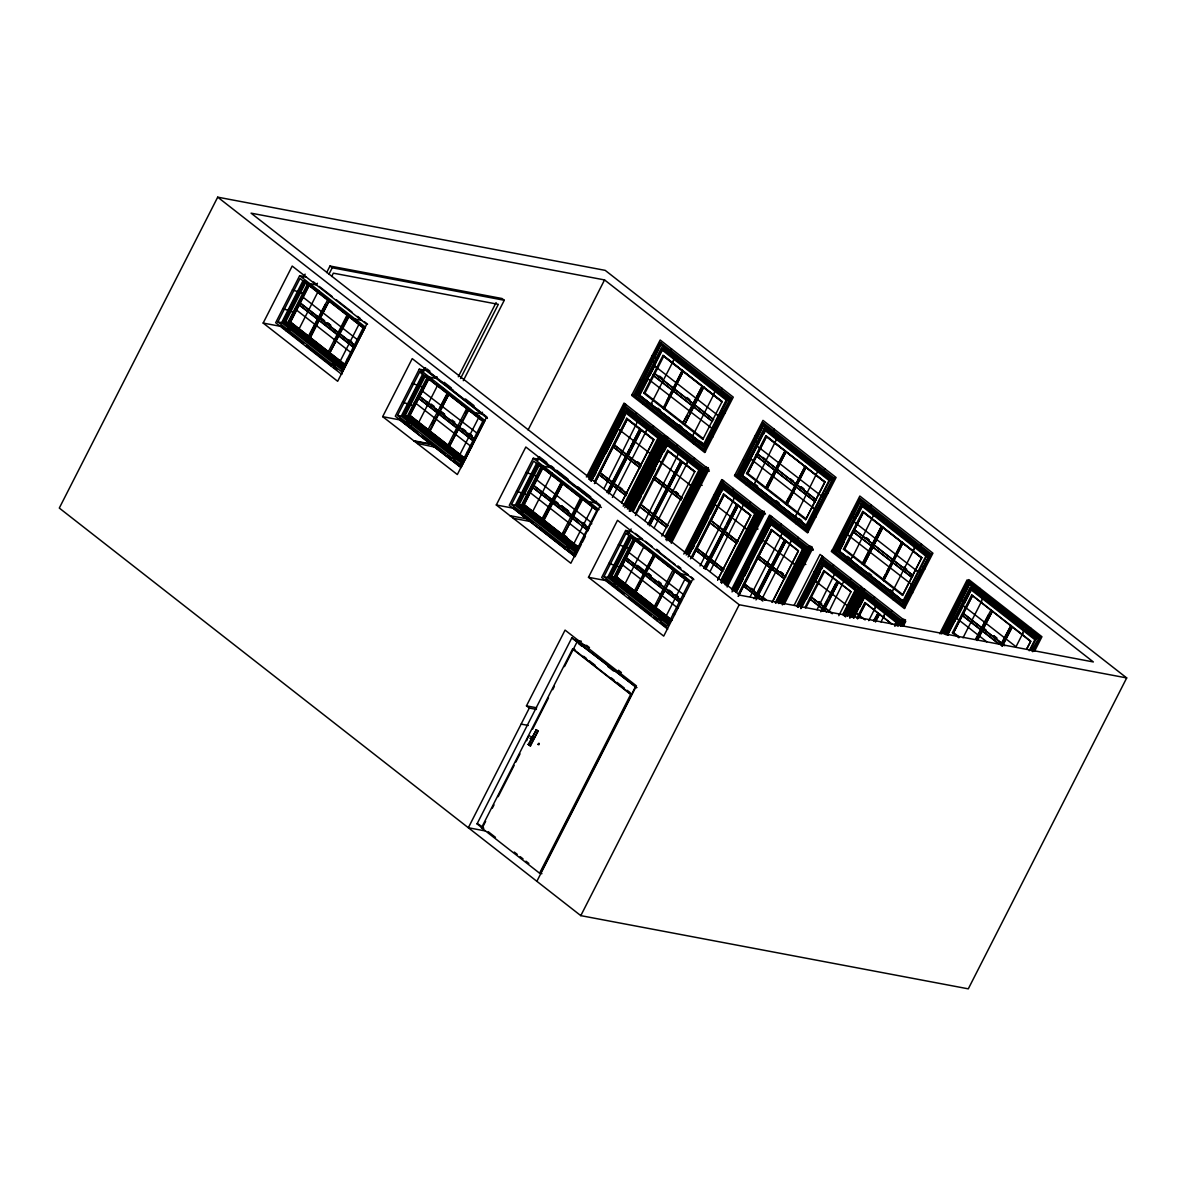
<?xml version="1.0" encoding="UTF-8"?>
<svg xmlns="http://www.w3.org/2000/svg" width="1186" height="1186" viewBox="0 0 1186 1186"><rect width="100%" height="100%" fill="white"/><g stroke="black" fill="none" stroke-linecap="round" stroke-linejoin="round"><path stroke-width="1.5" d="M591.265 481.249L626.089 412.002L626.875 412.15M662.425 349.084L662.322 350.196L726.188 400.112L727.359 399.83L662.425 349.084L639.032 394.997L704.766 445.892M633.072 511.64L667.066 444.024L667.851 444.172M589.071 477.484L624.859 407.228L625.911 404.545L624.889 403.892L587.767 476.757M629.217 511.136L665.835 439.25L666.888 436.567L665.865 435.914L628.743 508.779M685.923 553.165L721.711 482.924L722.763 480.226L721.74 479.589L683.788 554.07M732.029 591.918L769.492 518.415L770.529 515.717L769.521 515.08L731.569 589.561M797.867 606.891L822.031 559.466L823.069 556.783L822.061 556.13L796.562 606.165M849.636 617.728L862.993 591.488L864.045 588.805L863.037 588.152L849.176 615.371M625.215 407.554L588.686 479.248M666.191 439.576L629.662 511.27M722.066 483.251L686.294 553.462M733.23 590.584L769.492 518.415M798.237 607.188L822.031 559.466M702.853 439.354L703.298 438.598L644.843 392.996L643.761 393.159L663.018 355.37L722.111 401.565L702.853 439.354L643.761 393.159M805.665 519.69L824.804 482.257L765.83 435.722L746.572 473.51L805.665 519.69L824.922 481.916L765.83 435.722M902.516 595.387L921.774 557.598L862.682 511.418L843.424 549.207L902.516 595.387L921.774 557.598M531.98 737.173L533.715 736.699L533.077 738.997M217.705 197.158L59.3 508.068L580.799 915.636L968.295 988.842L1126.7 677.932L605.201 270.364L217.705 197.158L739.219 604.741L1126.7 677.932M263.159 323.066L292.201 266.064L366.711 324.282L337.669 381.284L263.159 323.066L280.163 326.269M306.403 276.961L299.643 275.686L275.656 322.725L341.776 374.42M277.88 321.94L300.014 278.502L363.168 327.87L341.034 371.292L277.88 321.94L281.631 322.651L342.265 370.032M303.512 277.302L305.128 274.129M281.631 322.651L302.979 280.756M343.228 369.409L282.846 322.221L303.972 280.756M282.846 322.221L284.329 322.488L305.454 281.038M343.377 367.26L285.529 322.058L305.662 282.579L363.494 327.781M285.529 322.058L287.872 322.503L307.989 283.009M344.37 365.347L288.924 322.132L308.167 284.358L311.384 285.915M288.924 322.132L308.375 284.388M285.841 330.686L286.76 328.878L290.511 329.575L292.986 327.885L295.329 328.329M289.117 322.162L290.57 322.073L309.264 285.381M312.14 287.131L312.644 286.152M313.104 288.391L313.608 287.412M317.418 283.261L316.573 284.907L309.813 283.632L290.185 321.999L344.222 364.221M297.449 329.99L299.139 328.774L318.649 290.481M326.654 272.587L329.99 266.02L502.034 298.516L504.272 300.266L463.311 380.676M328.893 274.337L332.228 267.769L504.272 300.266M331.68 276.471L333.355 273.165L498.328 304.328L460.539 378.497M309.605 335.416L317.136 320.635M318.812 317.344L325.498 304.194M310.183 338.173L329.441 300.384L309.442 338.025L310.183 338.173L308.019 336.913L328.018 299.272M347.231 314.72L327.973 352.509L328.715 352.642M334.571 341.153L337.076 336.216M338.751 332.94L347.127 316.499M348.64 315.832L329.397 353.621L349.381 315.965M331.25 366.178L332.169 364.369L335.92 365.08L338.41 363.376L340.738 363.82M339.493 362.545L359.002 324.252M341.42 374.124L365.392 327.069L299.643 275.686M382.663 416.657L412.224 358.617L486.734 416.849L457.336 474.533L382.663 416.657L399.667 419.874L429.628 443.297M419.266 369.172L395.294 416.227L461.058 467.625L485.03 420.57L419.266 369.172L426.041 370.462L487.431 418.436M482.806 421.356L460.672 464.793L397.518 415.441L419.651 372.004L422.157 372.478M423.15 370.803L424.766 367.63M424.084 371.04L425.7 367.882M397.518 415.441L401.268 416.153L422.616 374.257M462.866 462.896L402.484 415.708L423.61 374.257M402.484 415.708L403.952 415.99L424.262 376.155M463 460.761L405.167 415.56L425.285 376.066L483.132 421.267M405.167 415.56L407.51 416.004L427.627 376.511M464.008 458.849L408.547 415.619L427.805 377.845L431.022 379.416M408.547 415.619L428.013 377.889M428.517 378.808L409.822 415.5L408.755 415.663M405.464 424.173L406.398 422.364L410.148 423.076L412.624 421.386L414.967 421.831M428.517 378.942L429.436 377.133L436.211 378.408L437.041 376.763M465.283 458.849L409.822 415.5L428.902 378.883M431.763 380.632L432.267 379.639M432.742 381.892L433.246 380.914M410.267 427.212L411.112 425.566M416.39 424.855L418.777 422.275L437.471 385.583L437.204 383.997M431.748 423.98L433.424 420.704M440.11 407.554L447.656 392.774L427.657 430.414L429.821 431.674L449.064 393.885L429.08 431.526L429.821 431.674M458.3 376.748L496.089 302.578M431.052 444.409L460.138 466.661M434.417 447.033L417.591 443.475M466.854 408.221L447.611 446.01L450.013 442.867M454.208 434.654L457.559 428.072M465.09 413.291L466.765 410M450.888 459.679L451.807 457.87L455.557 458.567L458.033 456.877L460.376 457.322M478.166 417.398L478.655 416.405M459.13 456.047L479.44 416.153M482.465 412.254L481.62 413.899L474.86 412.624L473.94 414.433L476.431 414.907M528.096 429.955L604.549 279.926L1093.359 661.951L739.871 595.179L251.061 213.154L604.549 279.926M496.297 504.984L525.828 447.018L600.398 505.295L570.851 563.261L496.297 504.984L513.286 508.201L574.913 556.353M601.421 507.519L540.015 459.545L533.255 458.256L509.283 505.31L575.047 556.708L581.451 544.137M511.507 504.524L533.641 461.087L596.795 510.454L574.661 553.877L511.507 504.524L515.258 505.236L575.877 552.602M537.139 459.886L538.74 456.714M538.073 460.124L539.674 456.966L546.776 462.51M515.258 505.236L536.606 463.341M576.841 551.994L516.473 504.791L537.599 463.341M516.473 504.791L517.941 505.073L539.067 463.622M576.989 549.844L519.157 504.643L539.274 465.164L597.107 510.351M519.157 504.643L521.499 505.088L541.617 465.594M577.997 547.932L522.537 504.717L541.794 466.928L545.011 468.5M522.537 504.717L541.987 466.973M519.453 513.256L520.372 511.448L524.123 512.159L526.614 510.469L528.941 510.914M522.744 504.747L524.182 504.658L542.891 467.966M545.753 469.715L546.257 468.737M546.731 470.975L547.235 469.997M531.061 512.574L532.766 511.359L552.276 473.066M543.218 518L550.749 503.22M552.424 499.929L561.63 481.857L541.646 519.498L543.796 520.758L563.053 482.969L543.069 520.61L543.796 520.758M586.373 476.98L624.029 403.077L665.005 435.099L627.35 509.002M588.493 477.306L625.615 404.456M632.182 394.419L631.678 395.412L704.78 452.548L733.274 397.147L660.172 340.011L632.182 394.419L705.285 451.555M580.843 497.305L561.586 535.094L564.002 531.951M589.724 480.048L625.096 410.623L659.876 437.93L657.919 438.064L623.199 506.2M572.378 515.525L580.74 499.084M660.498 342.472L633.591 395.279L634.599 395.842L660.973 344.177L660.498 342.472L731.347 397.829L704.425 450.65L731.347 397.829M590.999 480.879L626.089 412.002L659.95 438.449M592.407 478.936L626.757 411.512L635.385 418.243M594.275 476.12L595.95 472.843M605.942 453.215L618.455 428.68L617.669 428.531L651.455 454.475M619.211 427.182L624.577 416.657M635.488 395.813L660.973 344.177L730.279 398.348L703.609 449.049M637.253 395.175L661.447 347.706L727.492 399.341L703.313 446.796L637.253 395.175L639.298 395.309L662.307 350.152M594.482 481.472L626.682 418.287L653.842 439.517L621.642 502.701M594.453 483.488L627.201 419.221L626.682 418.287M594.586 483.517L627.35 419.251L653.723 439.858L627.201 419.221M640.588 393.633L648.253 378.601L647.467 378.453L713.186 429.347M649.884 375.399L653.975 367.378M564.862 548.762L565.796 546.954L569.547 547.65L572.023 545.96L574.365 546.405M653.442 375.354L712.534 421.549L652.878 375.25L654.45 373.382L713.542 419.577L654.45 373.382M636.482 412.802L634.97 416.316M636.156 417.25L635.429 418.688L639.506 421.475M643.02 404.293L644.339 402.736M671.528 348.877L670.001 352.39M592.14 506.481L592.644 505.488M573.105 545.13L592.615 506.837M596.454 501.337L595.609 502.983L588.849 501.708L587.915 503.516L590.42 503.991M637.846 420.378L638.231 419.622L636.808 419.355M604 488.588L637.342 421.979L638.765 421.43M646.844 404.678L647.571 403.24L649.35 403.166M672.492 354.332L671.765 355.77L673.159 356.452L664.531 349.707M673.07 361.433L650.921 404.278L652.092 403.685M606.876 492.472L640.099 428.457L630.893 446.544M608.27 490.93L625.867 456.402M627.542 453.111L629.217 449.835M585.439 536.309L582.252 542.565L580.947 541.542M608.299 493.584L641.522 429.569L608.848 493.687M612.391 497.438L645.955 431.556M649.631 427.79L648.905 429.228L650.299 429.895L642.204 423.58M653.634 426.219L652.122 429.732M666.532 401.431L671.558 391.588M673.218 388.296L682.439 370.225L663.182 408.014M621.657 502.479L653.842 439.517M624.681 505.103L659.223 437.293L660.35 437.753L653.175 432.149M692.757 579.109L663.715 636.111L588.478 577.3L617.521 520.298L693.795 579.717M624.8 507.682L660.987 436.656L663.063 435.796L625.111 406.116M626.223 506.511L661.996 436.3L624.859 407.228M626.757 507.074L663.063 435.796M536.428 709.421L529.297 708.072L526.465 705.863L565.07 630.107L636.437 685.879L536.873 881.302M629.47 509.328L666.591 436.478M529.297 708.072L468.337 827.739L485.341 830.956M630.329 511.329L667.985 437.426M631.53 510.454L666.072 442.645L667.733 443.534M632.805 511.27L667.066 444.024L700.066 469.819L665.806 537.065M639.417 499.958L641.092 496.697M642.753 493.42L655.25 468.885M664.027 451.688L667.081 445.669M632.405 531.743L625.63 530.468L601.658 577.508L667.703 629.143M485.623 821.364L482.257 827.947L477.054 823.87L571.83 637.846L636.704 687.628L571.83 637.846M635.459 513.494L667.659 450.309L694.818 471.539L661.803 536.131M689.17 582.652L667.036 626.075L603.882 576.722L626.015 533.285L628.521 533.759M635.429 515.525L668.326 451.273L667.659 450.309M694.018 402.247L702.379 385.821L682.573 423.491L687.317 415.382M688.992 412.105L692.342 405.523M629.514 532.084L631.13 528.912M684.544 424.707L703.802 386.918L684.544 424.707L683.121 423.595M603.882 576.722L607.632 577.434L628.98 535.538M669.23 624.192L608.848 577.004L629.974 535.538M541.928 873.652L539.6 873.207L481.486 827.798L572.571 649.024L574.899 649.468M677.458 444.824L675.931 448.338M492.323 808.185L494.013 804.894M498.194 796.666L514.131 765.385M515.821 762.094L520.017 753.866M526.717 740.701L528.289 736.358L529.712 735.854M532.588 729.168L548.525 697.887M552.72 689.659L554.396 686.368M564.462 666.621L577.048 641.923L578.605 642.219M608.848 577.004L610.33 577.271L630.626 537.436M669.378 622.042L611.531 576.841L631.664 537.362L689.496 582.563M677.132 449.272L676.405 450.71L677.784 451.392L669.171 444.646M528.274 744.423L536.369 729.716L538.073 731.05L530.527 745.861L528.274 744.423L530.527 745.861M528.823 744.526L536.369 729.716M611.531 576.841L613.874 577.285L633.991 537.792M670.372 620.13L614.926 576.915L634.169 539.126M680.497 602.992L624.281 559.051L625.289 557.079L680.794 600.027M529.994 745.757L538.073 731.05M611.828 585.469L612.762 583.645L616.512 584.357L618.988 582.667L621.331 583.112M614.926 576.915L616.572 576.856L635.266 540.164L634.377 539.17M644.976 520.61L678.318 454.001L679.741 453.452M638.142 541.913L638.631 540.935M693.914 433.498L714.224 393.604M647.852 524.494L681.075 460.479L667.674 486.779M693.247 435.855L692.09 436.448L694.714 431.897M649.246 522.952L665.998 490.07M639.106 543.173L639.61 542.195M616.646 588.508L617.476 586.862M692.253 440.169L692.995 438.731L694.759 438.657M717.915 389.838L717.174 391.276L727.181 398.674M649.276 525.606L682.499 461.591L649.824 525.709M693.425 443.668L694.744 442.126M719.605 392.951L719.976 392.21L718.568 391.943M721.918 388.267L720.406 391.78M622.754 586.136L625.141 583.556L643.835 546.865L643.568 545.278M654.198 527.829L686.931 463.593M690.608 459.812L689.881 461.25L699.888 468.663M692.313 462.925L692.683 462.184L691.275 461.917M694.611 458.241L693.098 461.754M727.359 399.83L703.98 445.743L703.55 444.528L726.188 400.112M680.986 499.869L653.278 478.521L680.986 499.869L681.994 497.883L654.287 476.55L681.994 497.883M638.112 585.276L639.788 581.985M646.474 568.835L654.02 554.055L634.021 591.695L634.762 591.844M665.005 536.591L698.895 470.086L700.066 469.819M665.642 537.125L700.2 469.315M665.776 539.704L701.964 468.692L704.039 467.818L666.072 438.138M667.199 538.533L702.972 468.322L665.835 439.25M666.888 540.727L704.039 467.818M668.86 539.986L705.981 467.121M669.304 541.112L706.9 467.299M680.127 520.936L681.787 517.704M690.86 499.884L697.457 486.927M670.431 542.061L708.383 467.58M671.306 543.351L708.961 469.448L666.888 436.567M673.218 569.502L653.975 607.291L656.377 604.148M660.572 595.935L663.923 589.353M685.345 553.002L722.467 480.152M686.205 555.004L723.86 481.101M687.406 554.129L721.948 486.319L726.484 489.447M688.681 554.929L722.941 487.683L723.727 487.831L722.2 490.841M688.117 556.946L723.608 487.194L725.031 487.461M692.802 548.54L694.462 545.264M696.123 542.002L708.635 517.467M710.295 514.19L714.461 506.007M718.108 506.867L714.521 504.228L718.36 498.357M657.252 620.96L658.171 619.151L661.921 619.848L664.397 618.158L666.74 618.603M690.504 558.799L723.534 493.984L750.694 515.213L717.663 580.028M692.135 557.553L724.053 494.903L723.534 493.984M692.283 557.583L724.201 494.933L750.575 515.554L717.678 579.806M734.994 474.771L734.475 475.764L807.592 532.899L836.086 477.484L762.983 420.363L734.994 474.771L808.333 531.951M807.236 531.002L736.402 475.63L763.31 422.824L834.158 478.18L807.236 531.002L808.096 531.906M684.53 578.679L685.034 577.686M665.494 617.328L685.819 577.434M737.41 476.194L763.784 424.529L763.31 422.824M738.3 476.164L763.784 424.529L833.076 478.699L834.158 478.18M733.333 488.499L731.806 492.012M740.064 475.527L764.258 428.057L765.904 428.947L742.11 475.66L740.064 475.527L806.124 527.147L807.622 526.866L741.843 475.349L765.237 429.436L766.023 429.584M733.007 492.946L732.266 494.384L737.707 498.209M539.6 873.207L630.685 694.447L572.571 649.024M750.293 460.45L742.629 475.497L741.843 475.349L806.791 526.095M763.725 434.091L765.252 431.081M540.371 873.356L635.162 687.331M735.068 496.578L735.083 495.318L733.66 495.051M700.022 565.915L733.585 500.047M756.253 455.706L815.345 501.9L755.69 455.602L757.261 453.734L816.353 499.929L757.261 453.734M735.231 497.868L735.616 497.127L734.193 497.675L732.77 501.634M766.497 436.685L747.788 473.377L746.572 473.51M745.831 484.629L747.15 483.087M774.339 429.228L772.812 432.742M703.728 568.168L736.951 504.139L726.899 523.871M704.276 568.272L721.874 533.744M723.549 530.453L725.224 527.162M705.151 569.265L738.374 505.251L705.7 569.369M749.656 485.03L750.382 483.591L752.161 483.517M775.303 434.684L774.577 436.122L775.955 436.804L767.342 430.058M755.556 481.679L776.489 439.413L777.912 438.879L780.759 441.088M710.073 571.489L743.414 504.88L744.052 504.183L746.424 505.458M777.912 438.879L777.542 439.621L779.498 439.991M746.483 503.487L745.757 504.925L747.15 505.592M748.188 506.6L748.559 505.859M750.486 501.915L748.974 505.414M784.406 452.222L765.43 488.261L785.251 450.576M720.88 580.265L754.77 513.76L755.942 513.479L722.941 487.683L722.837 488.795L754.77 513.76M720.703 582.415L756.075 512.989L721.948 486.319M721.681 580.725L755.942 513.479M721.651 583.379L757.839 512.352L759.915 511.477L721.948 481.812M723.075 582.207L758.847 511.996L721.711 482.924M723.593 582.756L759.915 511.477M724.735 583.645L761.857 510.795M725.18 584.772L762.776 510.958M744.259 548.406L750.857 535.449M726.306 585.736L764.258 511.24M727.181 587.026L764.837 513.123L722.763 480.226M732.281 590.124L770.233 515.628M733.986 590.495L771.641 516.577M734.356 591.236L769.729 521.796L782.849 530.809L782.478 531.55M735.616 592.051L770.722 523.174L771.508 523.322L763.843 538.355M735.883 592.422L771.389 522.685M736.402 592.199L743.073 579.124M744.734 575.847L748.9 567.664M761.412 543.129L763.072 539.867L762.287 539.719L796.073 565.648M738.27 594.29L771.3 529.475L798.46 550.704L772.101 602.429M757.483 557.791L784.643 579.02L756.92 557.687L758.491 555.819L785.651 577.048L758.491 555.819M738.241 596.306L771.819 530.394L771.3 529.475M738.389 596.336L771.819 530.394L798.356 551.045L772.264 602.236M789.283 497.379L785.384 503.842L805.19 466.157M793.478 489.166L795.154 485.875M796.814 482.598L804.36 467.803M580.799 915.636L739.219 604.741M781.114 523.99L779.587 527.503M780.788 528.437L780.047 529.875L781.441 530.542M750.293 596.499L781.366 535.538M796.71 513.849L817.643 471.583L819.066 471.035L783.59 443.312M754.014 598.722L784.732 539.63L757.913 592.244M796.058 516.207L794.902 516.799L797.526 512.248M795.065 520.521L795.806 519.083L797.57 519.008M820.727 470.175L819.986 471.613L829.992 479.025M756.268 598.189L786.14 540.742L755.986 599.923M796.236 524.019L797.555 522.463M822.417 473.303L822.787 472.562M824.73 468.618L823.217 472.132M762.02 598.797L790.588 542.743M792.233 540.564L792.619 539.823L791.181 540.371L789.772 544.33M794.264 538.963L793.538 540.401L794.917 541.083M798.267 537.391L796.74 540.905M806.361 524.879L828.999 480.463L830.956 480.33M806.124 527.147L830.304 479.678L764.258 428.057M806.421 529.401L833.076 478.699L806.777 530.394M775.318 602.666L802.537 549.237L804.508 549.118L769.729 521.796M775.896 603.318L803.856 548.466L804.968 548.925L796.355 542.195M777.734 602.562L805.62 547.843L807.696 546.968L769.729 517.289M778.327 603.022L806.628 547.487L769.847 518.742M778.846 603.57L807.696 546.968M780.818 602.829L809.638 546.272L812.039 546.731L782.389 604.919M781.307 603.852L810.557 546.45M782.123 603.333L783.783 600.101M801.944 564.462L809.979 548.658M784.154 604.445L812.618 548.599L770.529 515.717M794.116 605.334L820.06 554.425L862.163 587.337L847.471 616.171M797.274 606.728L822.773 556.694M800.09 606.372L822.269 562.861L832.542 570.481M800.654 608.581L823.262 564.24L824.033 564.388L821.735 568.895M801.113 608.507L823.929 563.75M806.45 598.915L820.208 571.904M831.831 550.467L905.185 607.647L903.613 606.09L831.831 550.467L831.327 551.46L904.444 608.596L932.937 553.18L859.835 496.045L832.083 550.512M833.254 551.327L860.161 498.505L930.995 553.877L904.088 606.683M804.983 607.543L823.84 570.525L850.999 591.755L838.813 615.682M832.468 613.636L811.016 596.869L809.46 598.737L826.612 612.154M805.783 607.929L824.507 571.489L823.84 570.525M834.262 551.875L860.636 500.225L860.161 498.505M835.152 551.846L860.636 500.225L929.928 554.381L930.995 553.877M836.916 551.223L861.095 503.753L862.756 504.628L838.962 551.357L836.916 551.223L902.976 602.844L904.473 602.562L838.695 551.03L862.089 505.117L862.874 505.266L857.508 515.791M901.775 599.864L904.414 601.939L838.695 551.03L839.48 551.179L844.076 542.165M833.654 565.04L832.127 568.554M833.313 569.488L832.587 570.926L833.98 571.593M862.682 511.418L921.655 557.954L863.349 512.367L844.64 549.074L843.424 549.207M817.006 609.752L834.499 574.217L835.922 573.668M842.683 560.326L844.002 558.769M871.191 504.925L869.664 508.438M846.507 560.726L847.234 559.288L850.421 559.481M872.155 510.38L871.428 511.818L872.807 512.485L864.194 505.755M820.801 611.828L837.272 580.695M823.855 606.995L827.22 600.427M828.895 597.136L835.596 583.986M823.054 611.294L838.68 581.807L823.603 611.398M852.408 557.376L873.978 514.413L894.629 530.098M828.732 612.05L843.72 581.436L845.158 580.888M846.804 580.028L846.063 581.466L848.88 582.4M850.807 578.457L849.28 581.97M842.861 614.274L855.076 590.302L857.048 590.183M843.29 615.223L856.396 589.531L822.269 562.861M844.328 616.038L858.16 588.908L860.235 588.034L822.269 558.354M844.981 616.364L859.168 588.538L822.387 559.792M845.514 616.913L861.036 586.447M849.888 615.919L863.749 588.716M850.006 618.01L864.757 589.368M851.8 617.343L863.245 594.883L864.905 595.772L853.579 618.069M853.297 617.698L864.223 596.261L865.009 596.41M854.083 617.847L855.758 614.585M859.657 606.935L864.253 597.907M856.796 618.306L864.816 602.547L891.857 624.118L864.816 602.547M857.597 618.677L865.483 603.511L857.73 618.707M883.629 577.997L885.305 574.721M886.98 571.43L902.042 541.854L882.784 579.643M874.616 597.077L873.104 600.576M874.29 601.51L873.563 602.948L876.365 603.896L873.489 601.643M868.745 620.649L874.868 608.611M873.504 620.827L878.248 612.717L874.052 620.93M875.757 620.293L879.656 613.829L875.476 622.042M893.562 589.531L913.887 549.652M891.916 596.217L892.658 594.779L894.422 594.705M917.564 545.871L916.837 547.309L922.53 551.357M881.005 621.894L884.104 615.83M893.088 599.716L894.407 598.159M921.581 544.315L920.054 547.813M887.78 612.05L887.039 613.488L888.433 614.155M919.624 549.518L919.639 548.243L922.515 550.497M891.783 610.479L890.256 613.992M903.213 600.576L925.851 556.145L927.808 556.026L897.476 532.306M902.976 602.844L927.155 555.374L861.095 503.753M903.272 605.097L929.928 554.381L903.613 606.09M894.437 625.482L896.053 622.324L897.239 622.057L864.223 596.261L864.12 597.373L896.053 622.324M894.926 626.341L897.357 621.553L863.245 594.883M895.697 625.052L897.239 622.057M896.72 625.659L899.136 620.93L901.212 620.056L863.245 590.376M897.624 625.496L900.144 620.56L862.993 591.488M897.995 626.371L901.212 620.056M899.922 625.674L903.139 619.359L905.541 619.818L902.324 626.134M900.723 626.089L904.073 619.537M903.228 626.312L905.733 621.39L864.045 588.805M939.683 633.709L967.109 579.895L1040.211 637.03L1032.739 651.707L1040.018 637.416L969.184 582.059L943.107 633.235M941.135 633.991L968.843 579.598L1041.945 636.734L1034.696 650.966M944.012 630.329L948.163 622.176M944.382 633.368L969.644 583.764L969.184 582.059M944.96 633.828L969.644 583.764L1038.951 637.935L1031.494 650.936M948.503 634.732L947.718 634.584L971.112 588.671L974.536 590.88M959.741 620.678L956.138 618.039L956.924 618.188L963.462 605.364L962.676 605.216L1016.017 646.726L1022.91 633.191M964.233 603.852L971.883 588.819M958.851 637.757L952.432 632.746L971.69 594.972L1030.782 641.152L1026.72 648.92L1030.678 641.493L971.69 594.972M980.199 588.464L978.672 591.977M981.163 593.934L980.437 595.372L984.662 598.248M963.002 637.831L981.756 601.035M975.485 639.284L991.111 609.812M976.034 639.387L980.229 631.174M981.904 627.883L988.59 614.748M976.908 640.396L992.534 610.923L977.457 640.499M1000.465 645.006L1011.05 625.407L1001.844 643.479M1001.873 646.118L1012.473 626.519L1002.437 646.222M1026.587 629.425L1025.846 630.863L1034.429 637.149M1028.277 632.538L1028.662 631.797L1027.239 631.53M1030.604 627.854L1029.077 631.367M1029.226 650.758L1034.859 639.699L1036.045 639.417L971.112 588.671L970.993 589.783L1034.859 639.699M1030.486 650.091L1036.179 638.928L970.118 587.307L945.939 634.762L947.97 634.895M663.018 355.37L722.111 401.565M694.551 471.865L668.178 451.243L694.818 471.539M750.694 515.213L724.201 494.933M806.109 518.949L747.654 473.347L766.349 436.656L824.922 481.916M850.999 591.755L824.359 571.459M894.377 587.945L891.857 591.695L892.524 592.644M947.718 634.584L971.779 588.182L974.655 590.42M952.432 632.746L953.663 632.612L972.357 595.921L953.514 632.583L959.385 637.09M653.219 451.733L651.915 451.644L652.952 452.459M824.3 494.132L822.995 494.043L824.033 494.844M814.752 512.886L813.433 512.797L814.471 513.597M921.151 569.829L919.847 569.74L920.87 570.54M797.852 562.92L796.532 562.831L797.57 563.632M911.604 588.582L910.285 588.493L911.322 589.294M850.392 603.97L849.072 603.882L850.11 604.697M529.905 738.329L531.328 737.825L530.883 736.417M676.687 359.64L674.315 358.38L672.254 363.035M302.712 293.387L292.423 289.829M301.807 296.826L303.186 297.315M654.791 365.762L654.005 365.614L657.607 368.268M361.982 320.398L355.222 319.123L354.303 320.932L356.808 321.406M296.648 310.139L294.662 309.175M293.15 312.14L282.876 308.582M713.423 395.205L714.832 391.232L716.255 390.683L690.712 370.729M721.844 401.876L663.686 356.334L644.991 393.026M715.914 413.84L718.938 416.375M340.308 360.944L339.048 361.3M757.602 446.114L756.816 445.966L760.419 448.619M649.572 429.762L647.2 428.502L645.154 433.157M422.349 386.888L412.061 383.33M421.445 390.327L476.846 433.038M753.881 461.443L750.278 458.804L751.598 459.367M668.014 445.328L669.971 445.699M416.286 403.64L414.285 402.677M477.928 417.027L483.251 421.06M412.787 405.642L402.514 402.084M688.962 460.672L687.539 461.221L686.116 465.179M659.431 460.702L658.645 460.553L662.233 463.207M706.011 470.545L709.391 471.183M756.371 480.078L753.733 484.629L807.562 526.243M822.535 496.875L759.262 447.715M864.016 506.615L864.994 506.807M863.349 512.367L844.491 549.044L902.813 594.616M874.378 515.302L876.35 515.673M700.333 483.369L695.693 481.012M723.875 489.003L724.868 489.181M698.791 484.703L702.186 485.341M688.621 483.814L691.646 486.349M812.188 507.015L815.212 509.55M854.454 521.81L853.668 521.662L857.27 524.301M414.225 440.851L431.23 444.068M414.062 441.192L429.362 444.083M459.931 454.446L458.671 454.801M915.918 546.731L914.495 547.28L913.072 551.238M536.339 475.971L526.05 472.413M850.718 537.139L847.13 534.501M535.435 479.411L536.798 479.9M756.208 527.044L751.568 524.686M783.397 532.618L781.959 533.166L780.551 537.125M754.667 528.363L758.062 529M744.497 527.488L747.521 530.023M530.261 492.724L528.274 491.76M853.223 555.774L850.703 559.525L851.37 560.474M526.777 494.725L516.488 491.167M809.653 549.711L813.033 550.348M915.577 569.873L919.387 572.556M666.858 527.607L639.135 506.274L665.42 526.495M912.197 577.582L852.541 531.298L910.759 576.455M803.989 562.52L799.334 560.163M981.83 596.039L983.431 597.151M802.448 563.854L805.828 564.492M912.849 585.395L849.576 536.235M980.792 602.592L982.349 598.663L983.772 598.115L977.175 592.956M642.575 539.689L635.815 538.414L616.186 576.781L671.647 620.13M509.965 515.673L526.969 518.875M634.881 540.223L637.386 540.697M513.316 518.297L530.32 521.499M815.612 580.918L814.826 580.769L818.429 583.408M628.713 548.169L618.425 544.611M627.809 551.609L683.21 594.319M867.04 597.299L869.19 599.315M866.151 597.759L867.129 597.937M573.92 543.529L572.66 543.885M876.899 605.705L875.476 606.239L874.067 610.212M877.507 606.624L878.485 606.817M624.281 559.051L643.761 573.831M1022.095 634.792L1023.503 630.819L1024.941 630.285L1034.177 637.505M811.016 596.869L831.92 613.533M687.984 575.18L681.224 573.905L680.304 575.714L682.795 576.188M886.135 612.91L884.697 613.458L883.288 617.417M848.613 606.713L817.287 582.519M622.65 564.921L620.649 563.958M684.292 578.308L689.615 582.356M619.151 566.923L608.878 563.365M859.405 615.445L855.803 612.791L857.122 613.37M588.478 577.3L605.483 580.517M666.295 615.727L665.049 616.083M575.151 640.055L581.348 641.226M585.009 645.006L578.812 643.835L581.718 646.103M526.465 705.863L536.665 707.79M521.143 724.112L528.319 725.461M477.054 823.87L478.595 824.166M481.486 827.798L483.814 828.243L479.352 824.744M655.977 362.575L653.086 361.256M646.414 381.329L643.538 380.009M758.788 442.927L755.897 441.607M619.641 425.492L616.75 424.173M749.226 461.68L746.35 460.361M660.617 457.514L657.726 456.195M855.64 518.623L852.749 517.304M716.492 501.174L713.601 499.869M846.078 537.377L843.202 536.057M764.258 536.665L761.382 535.346M964.648 602.162L961.772 600.842M816.798 577.73L813.922 576.411M955.101 620.915L952.21 619.596M857.774 609.752L854.898 608.433M830.304 479.678L831.43 480.152M927.155 555.374L928.282 555.834L925.406 553.595M634.866 395.323L704.217 449.524M737.677 475.675L807.029 529.875M834.559 551.386L903.88 605.572M969.822 585.054L1037.943 638.29M993.171 604.074L1000.272 609.619M1015.883 621.82L1022.984 627.364M991.956 603.807L994.787 606.031M1030.219 633.709L1032.932 635.829M661.136 345.467L729.271 398.704M763.947 425.818L832.068 479.055M860.799 501.5L928.92 554.751M977.516 592.674L980.392 594.912M987.508 600.472L1011.628 619.329M1014.475 621.553L1022.984 628.209M685.923 365.584L688.755 367.808M707.212 382.218L711.467 385.554M778.802 438.168L781.633 440.391M784.48 442.615L787.311 444.824M800.09 454.816L802.922 457.025M805.768 459.249L808.6 461.473M827.102 475.927L829.978 478.166M875.653 513.864L879.908 517.2M892.673 527.177L895.519 529.401M898.351 531.61L904.028 536.042M913.961 543.811L916.808 546.034M988.042 601.435L1012.162 620.293M1015.008 622.517L1023.518 629.173M674.567 357.549L677.414 359.773M680.245 361.997L683.092 364.206M684.693 365.332L688.769 368.653M691.601 370.862L715.736 389.72M777.379 437.901L781.633 441.236M784.48 443.445L791.581 449.005M794.412 451.214L802.922 457.87M805.768 460.094L818.533 470.071M874.23 513.597L884.163 521.366M887.009 523.575L895.519 530.231M898.365 532.455L916.808 546.879M663.211 349.233L677.947 360.737M680.779 362.96L687.88 368.505M717.589 391.721L728.145 399.978M767.342 430.607L776.593 437.842M821.72 473.11L829.637 479.292M864.194 506.303L873.445 513.538M830.17 480.182L765.237 429.436L765.133 430.548L828.999 480.463M927.022 555.878L862.089 505.117L861.985 506.244L925.851 556.145M960.793 595.402L963.521 597.403M652.122 355.815L654.85 357.801M722.971 411.053L725.224 412.95M754.933 436.166L757.661 438.153M825.782 491.404L828.036 493.302M851.77 511.863L854.513 513.849M922.634 567.086L924.887 568.998M720.184 413.692L721.221 414.492M656.451 367.363L717.07 414.729M856.114 523.411L916.719 570.777M994.164 635.918L997.041 638.172M983.327 627.898L986.218 630.151M993.423 635.785L996.314 638.038M1004.927 645.644L962.572 612.865L1004.364 645.54M659.549 376.051L662.425 378.304M686.931 397.458L689.807 399.712M801.276 486.823L804.152 489.077M866.403 537.732L869.294 539.986M903.88 567.027L906.771 569.28M763.058 457.396L765.934 459.649M790.439 478.803L793.33 481.056M800.535 486.69L803.411 488.943M865.676 537.599L868.552 539.852M999.59 644.235L961.564 614.852L999.042 644.131M958.599 619.789L986.767 641.804M752.725 460.553L813.329 507.919M710.622 432.445L711.659 433.261M951.365 621.256L948.637 619.27M642.693 381.67L639.951 379.683M710.814 434.921L713.068 436.819M745.505 462.021L742.762 460.035M813.626 515.258L815.879 517.17M842.356 537.718L839.614 535.716M910.477 590.954L912.716 592.852M657.77 408.117L660.602 410.341M679.059 424.766L681.891 426.975M700.348 441.4L703.179 443.623M754.904 484.036L757.735 486.26M776.193 500.67L779.024 502.894M798.904 518.415L801.736 520.639M847.501 556.397L850.332 558.621M868.789 573.046L871.621 575.254M890.063 589.679L892.91 591.888M703.55 444.528L639.032 394.997L703.431 444.854M743.948 476.52L751.88 482.717M839.48 551.179L899.136 597.803M632.464 394.389L705.566 451.525M735.276 474.741L736.402 475.63M810.364 547.265L813.27 549.533M762.598 511.774L765.504 514.042M769.432 519.557L805.62 547.843M821.972 560.622L858.16 588.908M862.934 592.644L899.136 620.93M786.896 533.967L789.594 536.072M797.778 542.462L804.953 548.08M829.651 567.382L832.513 569.621M867.752 597.151L870.628 599.404M884.459 610.212L887.158 612.317M786.837 534.753L793.567 540.03M835.329 572.66L854.646 587.752M866.343 596.884L887.084 613.103M889.871 615.282L897.046 620.901M624.8 408.384L660.987 436.656M665.776 440.406L701.964 468.692M721.651 484.066L757.839 512.352M790.558 537.866L793.256 539.986M801.395 546.331L804.123 548.466M828.213 567.293L830.941 569.428M839.051 575.773L841.749 577.879M849.858 584.209L852.571 586.329M877.343 605.69L880.027 607.795M893.547 618.366L896.275 620.486M631.041 414.018L633.917 416.256M643.627 423.847L646.311 425.952M669.156 443.801L673.455 447.166M685.938 456.921L688.636 459.026M740.464 499.528L743.162 501.648M751.435 508.097L754.311 510.351M803.723 548.97L770.722 523.174L770.603 524.286L802.537 549.237M856.262 590.035L823.262 564.24L823.143 565.351L855.076 590.302M680.482 453.497L683.18 455.602M684.796 456.714L688.577 459.812M729.36 491.686L732.222 493.925M740.405 500.329L754.326 511.196M629.692 413.988L632.405 416.123M647.289 427.746L649.987 429.851M695.026 465.06L697.753 467.18M744.141 503.442L746.839 505.547M666.072 442.645L700.852 469.967M625.986 413.113L657.919 438.064M666.962 445.135L698.895 470.086M763.132 531.877L761.471 530.868M815.672 572.942L814.011 571.934M851.874 601.228L854.128 603.125M856.648 604.964L854.987 603.956M618.514 420.704L616.853 419.696M654.716 448.99L656.955 450.888M659.49 452.726L657.83 451.718M715.366 496.4L713.705 495.377M692.891 483.666L693.914 484.481M748.766 527.34L749.789 528.141M858.249 614.541L865.128 619.907M661.091 462.303L689.763 484.718M716.967 505.977L745.638 528.378M780.714 571.874L783.575 574.113M818.963 601.762L821.809 604M779.973 571.741L782.834 573.965M818.221 601.628L821.083 603.852M637.519 461.814L640.381 464.052M675.635 491.597L678.496 493.836M636.778 461.68L639.639 463.904M674.893 491.464L677.755 493.702M811.446 599.968L822.876 608.907M721.147 531.239L709.154 522.196L736.862 543.529L723.994 533.478M751.539 588.315L754.4 590.539M762.983 597.255L765.845 599.479M765.785 600.324L743.785 583.453L765.237 600.22M619.789 487.194L622.635 489.418M759.07 597.833L742.792 585.439L762.806 601.08M329.99 266.02L332.228 267.769M427.108 368.994L429.955 371.218M444.142 382.307L451.243 387.852M465.431 398.941L473.94 405.597M553.877 468.07L551.03 465.846L550.2 467.492L543.425 466.217L523.812 504.584L577.834 546.805M556.708 470.279L568.064 479.159M577.997 486.912L590.776 496.904M448.842 386.858L453.096 390.194M470.13 403.507L474.385 406.828M656.629 549.251L659.475 551.475M677.918 565.885L680.764 568.109M313.549 281.971L316.425 284.21M319.286 286.434L332.05 296.426M336.305 299.747L351.931 311.948M357.594 316.395L360.44 318.604M364.71 321.955L367.586 324.193M427.449 370.981L436.063 377.711M438.909 379.935L446.01 385.48M448.857 387.703L481.486 413.217M484.348 415.441L487.224 417.694M541.424 460.064L544.3 462.303M547.176 464.541L550.052 466.795M552.898 469.019L565.678 479.011M568.509 481.219L586.966 495.644M589.798 497.868L595.476 502.301M635.251 533.374L642.427 538.993M645.288 541.216L652.374 546.776M656.629 550.096L675.086 564.521M677.918 566.73L680.764 568.954M683.596 571.178L687.865 574.498M690.712 576.722L693.588 578.976M533.255 458.256L599.019 509.654M625.63 530.468L691.394 581.852M440.762 386.769L443.594 388.993M647.126 548.051L649.958 550.274M305.336 281.823L357.549 322.622M359.773 324.564L363.613 327.573M424.973 375.31L433.127 381.892M436.033 383.953L451.644 396.154M452.578 397.102L476.713 415.96M538.948 464.393L568.465 487.461M570.822 489.507L591.177 505.206M593.4 507.148L597.24 510.143M631.337 536.591L639.491 543.173M642.397 545.234L683.077 577.241M419.651 372.004L483.977 422.142M626.015 533.285L690.341 583.423M302.045 296.411L357.208 339.537M535.657 478.996L590.836 522.122M356.882 340.204L358.187 341.227M476.52 433.705L477.825 434.713M590.509 522.789L591.799 523.797M682.884 594.987L684.189 595.995M328.003 323.096L330.879 325.349M441.874 412.091L444.75 414.344M451.955 419.977L454.846 422.231M469.256 433.498L472.147 435.751M561.615 505.681L568.835 511.314M648.238 573.372L651.114 575.625M658.319 581.259L661.21 583.512M675.62 594.779L678.511 597.032M321.688 318.485L324.564 320.739M327.455 322.992L330.331 325.246M349.069 339.893L351.945 342.146M431.23 404.1L434.106 406.353M441.311 411.987L444.201 414.24M462.94 428.887L465.816 431.141M468.707 433.394L471.583 435.647M555.3 501.07L558.191 503.324M561.067 505.577L568.272 511.21M582.682 522.477L585.573 524.731M637.594 565.381L644.799 571.015M647.689 573.268L650.565 575.521M669.304 590.168L672.18 592.422M675.071 594.675L677.947 596.929M354.792 345.245L299.287 302.297L355.503 346.223M474.43 438.746L418.925 395.798L475.141 439.724M588.419 527.829L532.914 484.881L589.116 528.808M625.289 557.079L681.505 601.005M317.759 319.049L298.279 304.268L354.495 348.21M320.635 321.302L353.799 347.216M437.397 412.55L417.917 397.77L474.133 441.696M440.273 414.803L473.422 440.718M551.371 501.634L531.906 486.853L588.123 530.779M554.262 503.887L578.768 523.041M581.644 525.294L587.411 529.801M646.637 576.085L679.8 601.999M295.492 309.249L350.671 352.361M415.13 402.751L471.731 446.989M529.119 491.834L584.298 534.945M621.494 564.032L678.095 608.27M347.335 358.958L348.625 359.981M466.958 452.459L468.262 453.467M673.322 613.74L674.626 614.763M564.047 534.93L566.878 537.154M290.57 322.073L344.592 364.295M410.208 415.574L465.653 458.908M524.182 504.658L578.205 546.879M616.572 576.856L672.017 620.204M287.872 322.503L344.474 366.741M407.51 416.004L464.097 460.227M521.499 505.088L578.086 549.311M613.874 577.285L670.461 621.508M284.329 322.488L343.347 368.624M403.952 415.99L462.97 462.125M517.941 505.073L576.959 551.208M610.33 577.271L669.349 623.406M401.268 416.153L461.888 463.518M607.632 577.434L668.252 624.8M306.566 345.289L309.427 347.528M333.8 366.578L336.661 368.816M447.7 455.587L450.561 457.84M540.179 527.874L543.055 530.112M654.064 616.883L656.94 619.122M280.711 325.957L303.601 343.851M306.477 346.104L330.953 365.229M333.844 367.482L336.72 369.736M398.926 418.347L417.472 432.846M421.801 436.226L444.839 454.223M447.715 456.477L450.591 458.73M453.467 460.983L460.672 466.602M512.901 507.43L532.899 523.056M540.104 528.674L564.58 547.813M567.457 550.067L574.661 555.685M605.29 579.628L623.836 594.127M628.165 597.507L651.203 615.504M654.079 617.758L656.955 620.011M659.831 622.265L667.036 627.883M586.566 645.303L589.472 647.571M618.499 670.253L621.405 672.536M607.855 666.532L613.651 671.068M583.616 656.288L586.521 658.556M589.427 660.824L595.239 665.361M611.22 677.858L614.126 680.127M617.031 682.395L624.296 688.073M627.201 690.341L630.107 692.609M573.357 649.172L631.456 694.596M535.82 729.612L537.54 730.947M488.172 831.638L495.437 837.316M514.324 852.082L517.229 854.35M520.135 856.618L523.041 858.886M525.947 861.169L528.852 863.438M537.999 744.393C539.689 746.216 539.645 741.042 537.999 744.393M468.277 409.333L449.02 447.122L469.019 409.466L468.277 409.333M582.267 498.416L563.009 536.205L583.008 498.55L582.267 498.416M683.299 371.233L664.041 409.022L683.299 371.233M654.702 555.018L635.444 592.807L655.428 555.167L654.702 555.018M674.641 570.614L655.384 608.403L675.383 570.748L674.641 570.614M786.11 451.584L766.853 489.358L786.11 451.584M806.05 467.165L786.807 504.954L806.05 467.165M881.539 526.154L862.281 563.943L881.539 526.154M882.962 527.266L863.704 565.055L882.962 527.266M902.902 542.862L883.659 580.651L902.902 542.862M613.859 444.631L641.018 465.861L613.859 444.631M612.851 446.603L640.025 467.833L612.851 446.603M599.716 472.384L626.89 493.613L599.716 472.384M598.708 474.356L625.882 495.585L598.708 474.356M854.098 529.43L913.205 575.61L854.098 529.43M640.692 504.406L667.866 525.635L640.692 504.406M710.71 520.328L737.87 541.557L710.71 520.328M696.567 548.08L723.742 569.31L696.567 548.08M695.559 550.052L722.734 571.281L695.559 550.052"/></g></svg>
